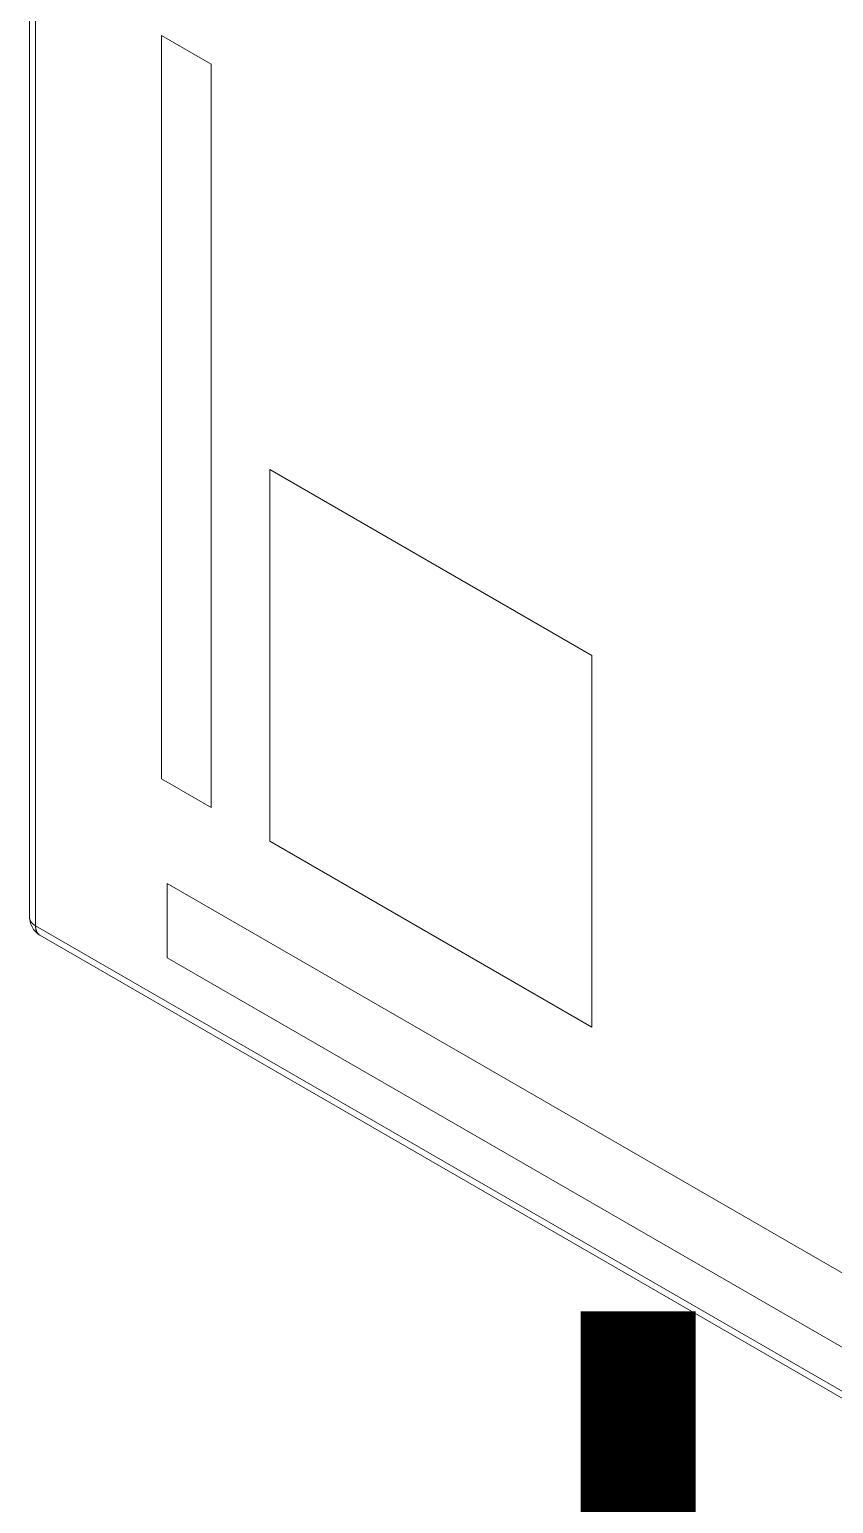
# Model space of a CAD drawing. Header units: inches. Extents: x 67248 to 85686, y -40174 to -31152.
# Drawn here: x 82386.71 to 82407.68, y -33394.21 to -33355.74 of the extents above; entities that cross this region are included whole.
import ezdxf

# ---------------------------------------------------------------- set-up
doc = ezdxf.new("R2010")
doc.units = ezdxf.units.IN
doc.header["$MEASUREMENT"] = 0
doc.layers.add('SI-TOPOLOGY-Ethernet', color=7, linetype='Continuous', lineweight=13, true_color=0x3cf000)

# ---------------------------------------------------------------- blocks, each defined once
blk = doc.blocks.new('ET200S')
at = {"lineweight": 0}
for p, q in [((-0.12, 0.188), (-0.12, 76.335)), ((0.026, -0.016), (0.026, 76.193)), ((3.067, 3.536), (3.067, 21.499)), ((3.067, 21.499), (4.269, 20.805)), ((4.269, 2.842), (4.269, 20.805)), ((5.683, 11.007), (5.683, 2.025)), ((5.683, 11.007), (13.461, 6.516)), ((13.461, 6.516), (13.461, -2.466)), ((3.067, 3.536), (4.269, 2.842)), ((5.683, 2.025), (13.461, -2.466)), ((3.208, 1.004), (3.208, -0.792)), ((3.208, 1.004), (24.421, -11.243)), ((-0.12, 0.188), (-0.097, 0.035)), ((-0.097, 0.035), (-0.026, -0.105)), ((-0.026, -0.105), (0.086, -0.217)), ((31.493, -18.183), (0.026, -0.016)), ((0.086, -0.217), (0.13, -0.245)), ((31.596, -18.412), (0.13, -0.245)), ((3.208, -0.792), (24.421, -13.039))]:
    blk.add_line(p, q, dxfattribs=at)
for points in [[(-0.12, 0.188), (-0.12, 0.186), (-0.12, 0.184), (-0.12, 0.182), (-0.12, 0.181), (-0.12, 0.179), (-0.12, 0.177), (-0.12, 0.175), (-0.119, 0.173), (-0.119, 0.171), (-0.119, 0.17), (-0.119, 0.168), (-0.119, 0.166), (-0.118, 0.164), (-0.118, 0.162), (-0.118, 0.161), (-0.118, 0.159), (-0.117, 0.157), (-0.117, 0.155), (-0.117, 0.153), (-0.116, 0.152), (-0.116, 0.15), (-0.115, 0.148), (-0.115, 0.146), (-0.115, 0.144), (-0.114, 0.143), (-0.113, 0.14)], [(-0.113, 0.14), (-0.112, 0.136), (-0.111, 0.132), (-0.109, 0.128), (-0.108, 0.124), (-0.106, 0.12), (-0.104, 0.116), (-0.103, 0.112), (-0.101, 0.108), (-0.099, 0.104), (-0.097, 0.1), (-0.094, 0.096), (-0.092, 0.092), (-0.09, 0.088), (-0.087, 0.085), (-0.085, 0.081), (-0.082, 0.078), (-0.08, 0.074), (-0.077, 0.07), (-0.074, 0.067), (-0.072, 0.063), (-0.069, 0.06), (-0.066, 0.057), (-0.062, 0.053), (-0.058, 0.048), (-0.054, 0.044), (-0.05, 0.04), (-0.046, 0.037), (-0.042, 0.033), (-0.038, 0.029), (-0.034, 0.025), (-0.029, 0.022), (-0.025, 0.018), (-0.021, 0.015), (-0.016, 0.011), (-0.012, 0.008), (-0.007, 0.005), (-0.002, 0.002), (0.002, -0.002), (0.007, -0.005), (0.012, -0.008), (0.017, -0.011), (0.021, -0.013), (0.026, -0.016)], [(0.026, -0.016), (0.026, -0.022), (0.026, -0.029), (0.027, -0.035), (0.027, -0.041), (0.027, -0.047), (0.028, -0.053), (0.028, -0.059), (0.029, -0.065), (0.03, -0.071), (0.03, -0.077), (0.031, -0.084), (0.032, -0.09), (0.034, -0.096), (0.035, -0.102), (0.036, -0.108), (0.038, -0.114), (0.039, -0.12), (0.041, -0.125), (0.043, -0.131), (0.045, -0.136), (0.046, -0.14), (0.048, -0.145), (0.05, -0.149), (0.052, -0.154), (0.054, -0.158), (0.056, -0.162), (0.058, -0.167), (0.06, -0.171), (0.062, -0.175), (0.064, -0.179), (0.067, -0.183), (0.069, -0.187), (0.072, -0.191), (0.075, -0.195), (0.078, -0.199), (0.081, -0.203), (0.084, -0.206), (0.087, -0.21), (0.09, -0.213), (0.093, -0.217), (0.096, -0.22), (0.099, -0.223), (0.102, -0.225), (0.106, -0.228), (0.109, -0.231), (0.112, -0.233), (0.116, -0.236), (0.119, -0.238), (0.123, -0.241), (0.126, -0.243), (0.13, -0.245)]]:
    blk.add_lwpolyline(points, dxfattribs=at)

msp = doc.modelspace()

# ---------------------------------------------------------------- linework, layer by layer
at = {"layer": 'SI-TOPOLOGY-Ethernet', "const_width": 3}
msp.add_lwpolyline([(82402.585, -33389.192), (82402.585, -33566.168), (82685.622, -33566.168), (82685.622, -33715.989), (83569.187, -33715.989), (83569.187, -33649.201)], dxfattribs=at)

# ---------------------------------------------------------------- block references
at = {"xscale": 1.08, "yscale": 1.08, "zscale": 1.08}
msp.add_blockref('ET200S', (82386.84, -33379.117, 0.332), dxfattribs=at)

doc.saveas('drawing.dxf')
